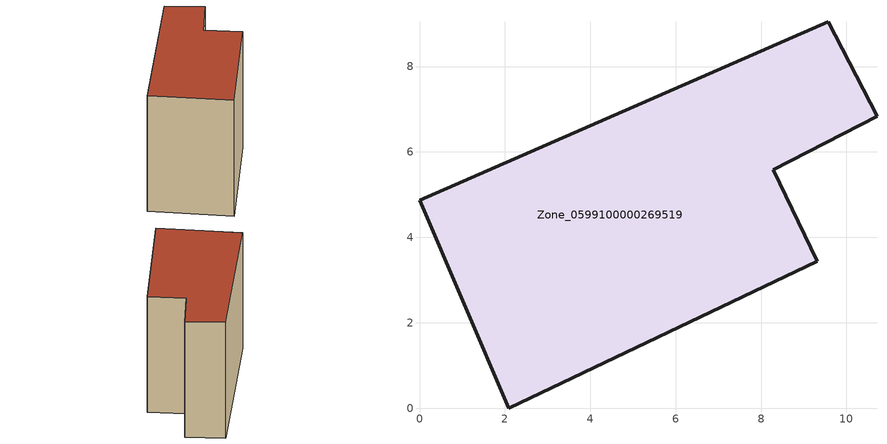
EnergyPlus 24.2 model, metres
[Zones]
Zone_0599100000269519
 floor ground (C_G): 0,4.87 9.57,9.05 10.71,6.83 8.29,5.58 9.31,3.44 2.08,0 z3.34
 wall outside (C_F): 2.08,0 9.31,3.44 8.29,5.58 10.71,6.83 9.57,9.05 0,4.87 2.08,0 z3.34:11.55
 roof outside (C_R): 9.57,9.05 0,4.87 2.08,0 9.31,3.44 8.29,5.58 10.71,6.83 z11.55
[BUILDING]
Pand.0599100000269519: North Axis=0; Terrain=City; Loads Convergence Tolerance Value=0.04; Temperature Convergence Tolerance Value=0.4; Solar Distribution=FullExterior; Maximum Number of Warmup Days=25; Minimum Number of Warmup Days=1
[Site:Location]
Rotterdam.The.Hague.AP_ZH_NLD Design_Conditions: Latitude=51.96; Longitude=4.45; Time Zone=1; Elevation=-4.5
[SITE:GROUNDTEMPERATURE:BUILDINGSURFACE]
18, 18, 18, 18, 18, 18, 18, 18, 18, 18, 18, 18
[MATERIAL] Thermal Absorptance=0.9; Solar Absorptance=0.7; Visible Absorptance=0.7
Name | Roughness | Thickness | Conductivity | Density | Specific Heat
G.TI.1946 | MediumSmooth | 0.15 | 1 | 540 | 1210
F.TI.1946 | Rough | 0.3 | 0.857143 | 1920 | 840
R.TI.1946 | MediumRough | 0.2 | 0.1 | 1500 | 1000
[CONSTRUCTION]
C_G: G.TI.1946
C_F: F.TI.1946
C_R: R.TI.1946
[ZONE]
Zone_0599100000269519: Type=1; Multiplier=1; Ceiling Height=Autocalculate; Volume=Autocalculate; Floor Area=autocalculate; Part of Total Floor Area=Yes
[ZONEINFILTRATION:DESIGNFLOWRATE]
Infil_Zone_0599100000269519: Zone or ZoneList or Space or SpaceList=Zone_0599100000269519; Schedule=AlwaysOn; Design Flow Rate Calculation Method=Flow/Area; Flow Rate per Floor Area=0.003; Constant Term Coefficient=1; Temperature Term Coefficient=0; Velocity Term Coefficient=0; Velocity Squared Term Coefficient=0
[HVACTEMPLATE:ZONE:IDEALLOADSAIRSYSTEM]
Zone_0599100000269519: Maximum Heating Supply Air Temperature=50; Minimum Cooling Supply Air Temperature=13; Maximum Heating Supply Air Humidity Ratio=0.0156; Minimum Cooling Supply Air Humidity Ratio=0.0077; Heating Limit=NoLimit; Cooling Limit=NoLimit; Dehumidification Control Type=ConstantSensibleHeatRatio; Cooling Sensible Heat Ratio=0.7; Dehumidification Setpoint=60; Humidification Control Type=None; Humidification Setpoint=30; Outdoor Air Method=None; Outdoor Air Flow Rate per Person=0.00944; Outdoor Air Flow Rate per Zone Floor Area=0; Outdoor Air Flow Rate per Zone=0; Demand Controlled Ventilation Type=None; Outdoor Air Economizer Type=NoEconomizer; Heat Recovery Type=None; Sensible Heat Recovery Effectiveness=0.7; Latent Heat Recovery Effectiveness=0.65
[ZONECONTROL:THERMOSTAT]
ThermostatControl_Zone_0599100000269519: Zone or ZoneList=Zone_0599100000269519; Control Type Schedule=DualSetpointControlType; Control 1=Thermostat_Zone_0599100000269519; Temperature Difference Between Cutout And Setpoint=0
[THERMOSTATSETPOINT:DUALSETPOINT]
Thermostat_Zone_0599100000269519: Heating Setpoint Temperature Schedule=HeatingSetpoint_Zone_0599100000269519; Cooling Setpoint Temperature Schedule=CoolingSetpoint_Zone_0599100000269519
[SCHEDULE:COMPACT]
HeatingSetpoint_Zone_0599100000269519: Through: 12/31, For: AllDays, Until: 24:00, 21
CoolingSetpoint_Zone_0599100000269519: Through: 12/31, For: AllDays, Until: 24:00, 24
DualSetpointControlType: Through: 12/31, For: AllDays, Until: 24:00, 4
AlwaysOn: Through: 12/31, For: AllDays, Until: 24:00, 1
